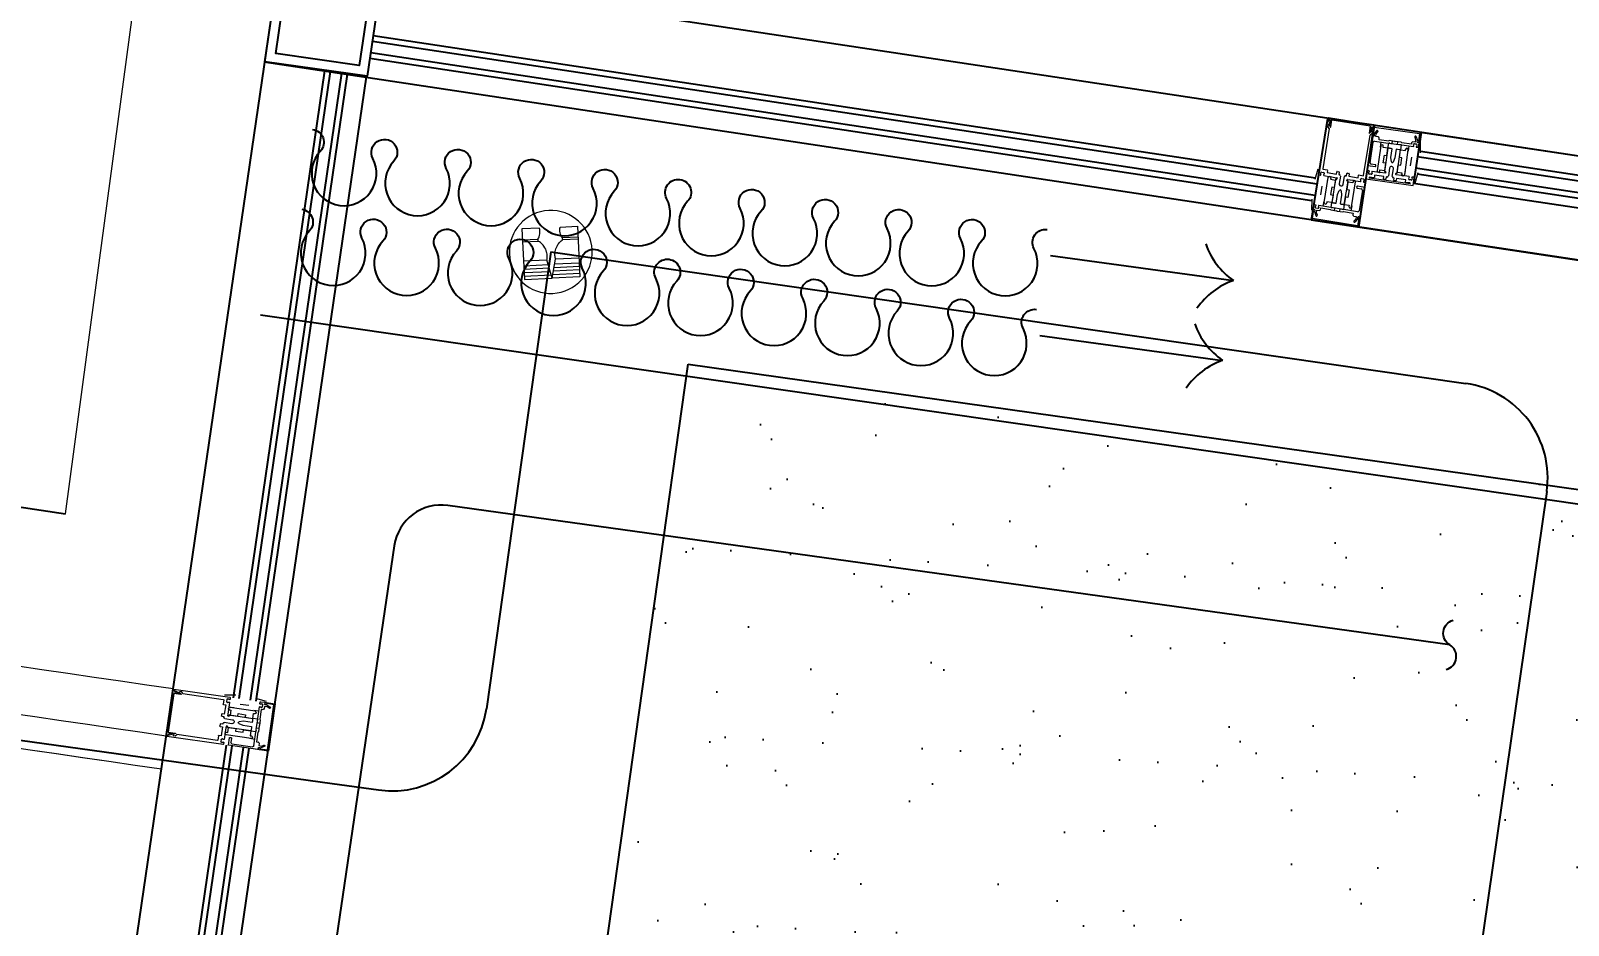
# Model space of a CAD drawing. Extents: x -678889171 to 586587, y -792238163 to 335485.
# Drawn here: x 31418 to 33029, y 51434 to 52371 of the extents above; entities that cross this region are included whole.
import ezdxf
from ezdxf.xclip import XClip

# ---------------------------------------------------------------- set-up
doc = ezdxf.new("R2010")
doc.units = 0
doc.header["$MEASUREMENT"] = 0
doc.header["$XCLIPFRAME"] = 2
doc.layers.get('0').update_dxf_attribs({"color": 8})
for name, color, linetype in [('9TH-FURN$0$XR-A-TYP-1-2-3-4-5-6-7-8-9-10$0$I-CLNG', 252, 'Continuous'), ('9TH-FURN$0$XR-A-TYP-1-2-3-4-5-6-7-8-9-10$0$TYPICAL TYPES$0$I-CLNG', 252, 'Continuous'), ('9TH-FURN$0$XR-A-TYP-1-2-3-4-5-6-7-8-9-10$0$TYPICAL TYPES$0$XREF_3BR$0$I-FURN-FLOR', 252, 'Continuous'), ('9TH-FURN$0$XR-A-TYP-1-2-3-4-5-6-7-8-9-10$0$TYPICAL TYPES$0$XREF_3BR$0$I-FURN-PATT', 252, 'Continuous'), ('E-CUT-LINE', 1, 'Continuous'), ('embedded HR power', 3, 'Continuous'), ('HR_LIGHT', 1, 'Continuous'), ('Title Block', 7, 'Continuous'), ('XR-A-9TH-FLOOR$0$A-SITE-PATT', 252, 'Continuous'), ('XR-A-TYP 00(OUTER)$0$A-GLAZ', 252, 'Continuous'), ('XR-A-TYP 00(OUTER)$0$A-SITE-PATT', 252, 'Continuous'), ('XR-A-TYP 01(OUTER)$0$A-SITE-PATT', 252, 'Continuous'), ('XR-A-TYP-4TH TO 10TH (OUTER)$0$A-DIM-IN', 252, 'Continuous')]:
    doc.layers.add(name, color=color, linetype=linetype)
for name, color, linetype, lineweight in [('XR-A-TYP 00(OUTER)$0$Main entrance$0$A-ELEV-GLAZ', 252, 'Continuous', 20), ('XR-A-TYP 00(OUTER)$0$xref units$0$A-ELEV-P1', 252, 'Continuous', 9), ('XR-A-TYP 00(OUTER)$0$xref units$0$A-FLOR-HRAL-P2', 252, 'Continuous', 20), ('XR-A-TYP 01(OUTER)$0$xref units$0$A-ELEV-P1', 252, 'Continuous', 9)]:
    doc.layers.add(name, color=color, linetype=linetype, lineweight=lineweight)

# ---------------------------------------------------------------- blocks, each defined once
blk = doc.blocks.new('CW_0.000')
blk.add_lwpolyline([(0, -26, 0.66), (0, 0, -0.66), (0, 26, 0.97)], format="xyb")
blk = doc.blocks.new('OO')
at = {"layer": 'Title Block', "color": 1, "lineweight": 0}
blk.add_lwpolyline([(60952.7, 178216.7, 1), (60952.7, 178129.8, 1), (60952.7, 178216.7, 0.198221), (60922.1, 178204.1, 0.198221)], format="xyb", dxfattribs=at)
for points in [[(60925.2, 178173.1), (60944.8, 178177.7), (60945.5, 178177.5), (60946.8, 178177.3), (60947.6, 178177.2), (60948.6, 178177.2), (60949.5, 178177.2), (60950.6, 178177.2), (60951.8, 178177.4), (60952.8, 178177.6), (60954.4, 178178), (60955.7, 178178.4), (60957.2, 178179.1), (60959.2, 178180.3), (60960.1, 178180.8), (60960.8, 178181.4), (60961.7, 178182.2), (60962.4, 178182.9), (60963.1, 178183.6), (60963.7, 178184.5), (60964.4, 178185.4), (60964.7, 178185.9), (60964.9, 178185.8), (60965.2, 178185.8), (60965.4, 178185.7), (60965.7, 178185.7), (60966, 178185.7), (60966.2, 178185.8), (60966.4, 178185.8), (60966.7, 178185.9), (60966.7, 178186), (60968, 178185.2), (60969.2, 178184.6), (60970.7, 178184.1), (60972.2, 178183.8), (60973.8, 178183.6), (60975.3, 178183.6), (60976.7, 178183.7), (60977.8, 178183.9), (60978.3, 178184), (60978.2, 178202.2), (60925.2, 178202.2), (60925.2, 178173.1)], [(60928.8, 178202.2), (60928.8, 178174)], [(60932.4, 178202.2), (60932.4, 178174.8)], [(60936, 178202.2), (60936, 178175.6)], [(60939.6, 178202.2), (60939.6, 178176.4)], [(60944.8, 178202.2), (60944.8, 178177.6)], [(60964.7, 178202.2), (60964.7, 178185.9)], [(60966.7, 178202.2), (60966.7, 178186)], [(60925.2, 178173.1), (60944.8, 178168.6), (60945.5, 178168.7), (60946.8, 178168.9), (60947.6, 178169), (60948.6, 178169.1), (60949.5, 178169.1), (60950.6, 178169), (60951.8, 178168.9), (60952.8, 178168.7), (60954.4, 178168.3), (60955.7, 178167.8), (60957.2, 178167.1), (60959.2, 178166), (60960.1, 178165.4), (60960.8, 178164.8), (60961.7, 178164.1), (60962.4, 178163.3), (60963.1, 178162.6), (60963.7, 178161.8), (60964.4, 178160.9), (60964.7, 178160.4), (60964.9, 178160.4), (60965.2, 178160.5), (60965.4, 178160.5), (60965.7, 178160.5), (60966, 178160.5), (60966.2, 178160.5), (60966.4, 178160.4), (60966.7, 178160.3), (60966.7, 178160.3), (60968, 178161), (60969.2, 178161.6), (60970.7, 178162.1), (60972.2, 178162.5), (60973.8, 178162.7), (60975.3, 178162.7), (60976.7, 178162.5), (60977.8, 178162.3), (60978.3, 178162.2), (60978.2, 178144), (60925.2, 178144), (60925.2, 178173.1)], [(60928.8, 178144), (60928.8, 178172.3)], [(60932.4, 178144), (60932.4, 178171.5)], [(60936, 178144), (60936, 178170.6)], [(60939.6, 178144), (60939.6, 178169.8)], [(60944.8, 178144), (60944.8, 178168.6)], [(60964.7, 178144), (60964.7, 178160.4)], [(60966.7, 178144), (60966.7, 178160.3)]]:
    blk.add_lwpolyline(points, dxfattribs=at)
blk = doc.blocks.new('9TH-FURN$0$XR-A-TYP-1-2-3-4-5-6-7-8-9-10$0$XREF_1BR$0$05BDRAPE')
for points in [[(-500, 0, 0.608416), (-485.7, 27.6, -0.608416), (-450, 96.6, -0.608416), (-414.3, 27.7, 1.932003), (-385.7, 27.7, -0.608416), (-350, 96.6, -0.608416), (-314.3, 27.7, 1.932003), (-285.7, 27.7, -0.608416), (-250, 96.6, -0.608416), (-214.3, 27.7, 1.932003), (-185.7, 27.7, -0.608416), (-150, 96.6, -0.608416), (-114.3, 27.7, 1.932003), (-85.7, 27.7, -0.608416), (-50, 96.6, -0.608416), (-14.3, 27.7, 0.608436), (0, 0, -0.608416)], [(0, 0, 0.608416), (14.3, 27.7, -0.608416), (50, 96.6, -0.608416), (85.7, 27.7, 1.932003), (114.3, 27.7, -0.608416), (150, 96.6, -0.608416), (185.7, 27.7, 1.932003), (214.3, 27.7, -0.608416), (250, 96.6, -0.608416), (285.7, 27.7, 1.932003), (314.3, 27.7, -0.608416), (350, 96.6, -0.608416), (385.7, 27.7, 1.932003), (414.3, 27.7, -0.608416), (450, 96.6, -0.608416), (485.7, 27.7, 0.608436), (500, 0, -0.608416)]]:
    blk.add_lwpolyline(points, format="xyb")
blk = doc.blocks.new('9TH-FURN$0$XR-A-TYP-1-2-3-4-5-6-7-8-9-10$0$XREF_1BR$0$GUEST T1')
blk.add_line((-974.1, -13.6), (-1214.4, -13.6))
for centre, start, end in [((-1258, 72.1), 296.9731, 333.1823), ((-1258, -99.3), 26.8177, 63.0269)]:
    blk.add_arc(centre, 96.2, start, end)
at = {"xscale": -0.9651072330830278, "yscale": 0.9651072330830278, "zscale": 0.9651072330830278}
blk.add_blockref('9TH-FURN$0$XR-A-TYP-1-2-3-4-5-6-7-8-9-10$0$XREF_1BR$0$05BDRAPE', (-482.6, -46.6), dxfattribs=at)
blk = doc.blocks.new('9TH-FURN$0$XR-A-TYP-1-2-3-4-5-6-7-8-9-10$0$XREF_1BR$0$GS-1')
at = {"xscale": -0.8044866682359963, "yscale": 0.8044866682359963, "zscale": 0.8044866682359963, "rotation": 90}
for p in [(-31.1, 38.2), (53.3, 38.2)]:
    blk.add_blockref('9TH-FURN$0$XR-A-TYP-1-2-3-4-5-6-7-8-9-10$0$XREF_1BR$0$GUEST T1', p, dxfattribs=at)
blk = doc.blocks.new('XR-A-TYP 00(OUTER)$0$m')
at = {"layer": 'XR-A-TYP 00(OUTER)$0$Main entrance$0$A-ELEV-GLAZ'}
for p, q in [((12664.2, 190975.7, 0), (12663.8, 190966.3, 0)), ((12664.2, 190975.7, 0), (12663.8, 190966.3, 0)), ((12714.1, 190973.9, 0), (12664.2, 190975.7, 0)), ((12664.9, 190966.7, 0), (12665.2, 190974.4, 0)), ((12665.5, 190966.6, 0), (12664.9, 190966.7, 0)), ((12665.2, 190974.4, 0), (12713, 190972.7, 0)), ((12668, 190970.6, 0), (12665.7, 190966.8, 0)), ((12668, 190964.7, 0), (12668.1, 190967.5, 0)), ((12668.1, 190967.5, 0), (12669.5, 190969.7, 0)), ((12708.4, 190968.3, 0), (12709.6, 190966, 0)), ((12709.6, 190966, 0), (12709.5, 190963.2, 0)), ((12712, 190965.1, 0), (12709.9, 190969.1, 0)), ((12713, 190972.7, 0), (12712.8, 190965, 0)), ((12713.8, 190964.5, 0), (12714.1, 190973.9, 0)), ((12663.8, 190964.2, 0), (12662.7, 190933.4, 0)), ((12663.8, 190964.2, 0), (12663.6, 190960.2, 0)), ((12665.3, 190964.8, 0), (12664.4, 190964.8, 0)), ((12665.3, 190964.8, 0), (12664.4, 190964.8, 0)), ((12664.9, 190936.7, 0), (12665.7, 190958.5, 0)), ((12665.1, 190965, 0), (12665.5, 190965, 0)), ((12667, 190959.7, 0), (12683.8, 190959.1, 0)), ((12670.4, 190964.6, 0), (12668, 190964.7, 0)), ((12671.6, 190961.6, 0), (12671.6, 190963.3, 0)), ((12681.8, 190961.3, 0), (12671.6, 190961.6, 0)), ((12674, 190955.5, 0), (12673.1, 190929, 0)), ((12673.7, 190959.4, 0), (12673.6, 190954.2, 0)), ((12676.6, 190954.1, 0), (12676.7, 190955.4, 0)), ((12681.8, 190953.9, 0), (12676.6, 190954.1, 0)), ((12681.8, 190953.9, 0), (12680.9, 190929.2, 0)), ((12681.5, 190945.9, 0), (12681.8, 190953.9, 0)), ((12682.3, 190961.8, 0), (12681.8, 190961.3, 0)), ((12681.8, 190953.9, 0), (12682, 190959.2, 0)), ((12682.6, 190953.8, 0), (12681.8, 190953.9, 0)), ((12683.1, 190953.8, 0), (12681.8, 190953.9, 0)), ((12683.3, 190959.1, 0), (12682, 190959.2, 0)), ((12688.4, 190961.6, 0), (12682.3, 190961.8, 0)), ((12683, 190954.1, 0), (12682.6, 190953.8, 0)), ((12683.3, 190953.8, 0), (12683, 190954.1, 0)), ((12684.8, 190953.8, 0), (12683.3, 190953.8, 0)), ((12683.8, 190959.1, 0), (12684.1, 190958.8, 0)), ((12684.1, 190958.8, 0), (12684.5, 190959.1, 0)), ((12684.5, 190959.1, 0), (12692.7, 190958.8, 0)), ((12685.1, 190954.1, 0), (12684.8, 190953.8, 0)), ((12685.4, 190953.7, 0), (12685.1, 190954.1, 0)), ((12686.3, 190953.7, 0), (12685.4, 190953.7, 0)), ((12685.8, 190959, 0), (12685.9, 190961.7, 0)), ((12686, 190944.6, 0), (12686.3, 190953.7, 0)), ((12688.7, 190961.2, 0), (12688.4, 190961.6, 0)), ((12689, 190961.6, 0), (12688.7, 190961.2, 0)), ((12695, 190961.3, 0), (12689, 190961.6, 0)), ((12690.5, 190953.6, 0), (12690.2, 190944.5, 0)), ((12691.4, 190953.5, 0), (12690.5, 190953.6, 0)), ((12691.4, 190958.8, 0), (12691.5, 190961.5, 0)), ((12691.7, 190953.8, 0), (12691.4, 190953.5, 0)), ((12692, 190953.5, 0), (12691.7, 190953.8, 0)), ((12693.5, 190953.4, 0), (12692, 190953.5, 0)), ((12692.7, 190958.8, 0), (12693, 190958.4, 0)), ((12693, 190958.4, 0), (12693.3, 190958.8, 0)), ((12693.3, 190958.8, 0), (12708.1, 190958.2, 0)), ((12693.9, 190953.8, 0), (12693.5, 190953.4, 0)), ((12695, 190953.4, 0), (12693.7, 190953.4, 0)), ((12695.2, 190958.7, 0), (12693.9, 190958.7, 0)), ((12694.2, 190953.4, 0), (12693.9, 190953.8, 0)), ((12694.1, 190928.8, 0), (12695, 190953.4, 0)), ((12695, 190953.4, 0), (12694.2, 190953.4, 0)), ((12694.7, 190945.5, 0), (12695, 190953.4, 0)), ((12695.5, 190960.8, 0), (12695, 190961.3, 0)), ((12695.2, 190958.7, 0), (12695, 190953.4, 0)), ((12695, 190953.4, 0), (12700.2, 190953.2, 0)), ((12705.7, 190960.4, 0), (12695.5, 190960.8, 0)), ((12700.2, 190953.2, 0), (12700.2, 190954.5, 0)), ((12702.9, 190954.4, 0), (12701.9, 190928, 0)), ((12703.4, 190958.4, 0), (12703.2, 190953.1, 0)), ((12705.8, 190962, 0), (12705.7, 190960.4, 0)), ((12709.5, 190963.2, 0), (12707.1, 190963.3, 0)), ((12707.8, 190960.1, 0), (12707.9, 190960.4, 0)), ((12708.9, 190961.4, 0), (12710.8, 190961.3, 0)), ((12711.4, 190958.1, 0), (12713.1, 190958, 0)), ((12711.8, 190960.2, 0), (12711.8, 190960, 0)), ((12712.8, 190965, 0), (12712.1, 190965, 0)), ((12712.1, 190963.3, 0), (12712.5, 190963.3, 0)), ((12713.1, 190963, 0), (12712.3, 190963.1, 0)), ((12713.6, 190958.5, 0), (12713.7, 190962.4, 0)), ((12716.3, 190952.6, 0), (12715.1, 190964.1, 0)), ((12662.7, 190933.4, 0), (12670.5, 190933.1, 0)), ((12670.6, 190935.2, 0), (12666.1, 190935.4, 0)), ((12671.1, 190933.7, 0), (12671.2, 190934.5, 0)), ((12678.6, 190938.1, 0), (12678.9, 190946, 0)), ((12681.2, 190938, 0), (12678.6, 190938.1, 0)), ((12678.9, 190946, 0), (12681.5, 190945.9, 0)), ((12680.9, 190930.1, 0), (12681.2, 190938, 0)), ((12687, 190940, 0), (12686, 190944.6, 0)), ((12690.2, 190944.5, 0), (12688.8, 190939.9, 0)), ((12694.2, 190929.6, 0), (12694.5, 190937.5, 0)), ((12694.5, 190937.5, 0), (12697.1, 190937.4, 0)), ((12697.4, 190945.4, 0), (12694.7, 190945.5, 0)), ((12697.1, 190937.4, 0), (12697.4, 190945.4, 0)), ((12707.4, 190937.8, 0), (12707.7, 190946.9, 0)), ((12662.5, 190927.7, 0), (12660.3, 190868.4)), ((12662.5, 190927.7, 0), (12660.3, 190868.4)), ((12664.6, 190928, 0), (12662.9, 190928.1, 0)), ((12665.5, 190921.1, 0), (12664, 190878.4)), ((12664.2, 190925.9, 0), (12664.2, 190926.1, 0)), ((12667.1, 190924.7, 0), (12665.2, 190924.8, 0)), ((12670.4, 190921.3, 0), (12666, 190921.5, 0)), ((12675.4, 190927.6, 0), (12667.9, 190927.9, 0)), ((12668.2, 190926, 0), (12668.2, 190925.8, 0)), ((12670.9, 190924.2, 0), (12670.8, 190921.7, 0)), ((12680.7, 190923.8, 0), (12670.9, 190924.2, 0)), ((12675.7, 190927.3, 0), (12675.4, 190927.6, 0)), ((12675.7, 190928.9, 0), (12675.8, 190930.3, 0)), ((12676, 190927.6, 0), (12675.7, 190927.3, 0)), ((12675.8, 190930.3, 0), (12680.9, 190930.1, 0)), ((12681.9, 190927.4, 0), (12676, 190927.6, 0)), ((12680.6, 190921.4, 0), (12680.7, 190923.8, 0)), ((12682.7, 190920.9, 0), (12681, 190920.9, 0)), ((12681.1, 190929, 0), (12682, 190929, 0)), ((12682.2, 190928.8, 0), (12682.1, 190927.6, 0)), ((12683.9, 190923.7, 0), (12683.2, 190923.7, 0)), ((12683.2, 190923.7, 0), (12683.2, 190921.3, 0)), ((12685.5, 190933, 0), (12685.3, 190924.9, 0)), ((12689.5, 190924.8, 0), (12689.8, 190932.8, 0)), ((12691.4, 190923.4, 0), (12690.7, 190923.5, 0)), ((12691.3, 190921, 0), (12691.4, 190923.4, 0)), ((12693.4, 190920.5, 0), (12691.7, 190920.6, 0)), ((12692.8, 190927.2, 0), (12692.9, 190928.4, 0)), ((12698.9, 190926.8, 0), (12693, 190927, 0)), ((12693.1, 190928.6, 0), (12693.9, 190928.6, 0)), ((12703.7, 190923, 0), (12693.9, 190923.3, 0)), ((12693.9, 190923.3, 0), (12693.9, 190920.9, 0)), ((12699.3, 190929.4, 0), (12694.2, 190929.6, 0)), ((12699.2, 190926.5, 0), (12698.9, 190926.8, 0)), ((12699.5, 190926.8, 0), (12699.2, 190926.5, 0)), ((12699.3, 190928.1, 0), (12699.3, 190929.4, 0)), ((12707, 190926.5, 0), (12699.5, 190926.8, 0)), ((12702.3, 190926.7, 0), (12702.5, 190932, 0)), ((12703.7, 190920.6, 0), (12703.7, 190923, 0)), ((12708.5, 190920, 0), (12704.1, 190920.1, 0)), ((12706.6, 190924.4, 0), (12706.6, 190924.6, 0)), ((12707.4, 190876.8), (12708.9, 190919.5, 0)), ((12709.5, 190923.2, 0), (12707.6, 190923.3, 0)), ((12712, 190926.3, 0), (12710.3, 190926.4, 0)), ((12710.3, 190866.6), (12712.4, 190925.9, 0)), ((12710.6, 190924.5, 0), (12710.5, 190924.2, 0)), ((12715.5, 190931.5, 0), (12713.5, 190920.1, 0)), ((12660.7, 190868.2), (12661.9, 190869.3)), ((12661.9, 190869.3), (12663.9, 190874.2)), ((12662.4, 190876.9), (12664, 190878.4)), ((12662.4, 190874.9), (12662.4, 190876.9)), ((12663.9, 190874.2), (12663, 190874.3)), ((12708.1, 190872.7), (12707.2, 190872.7)), ((12707.2, 190872.7), (12708.9, 190867.7)), ((12707.4, 190876.8), (12708.8, 190875.3)), ((12708.8, 190875.3), (12708.7, 190873.3)), ((12708.9, 190867.7), (12709.9, 190866.5))]:
    blk.add_line(p, q, dxfattribs=at)
at = {"layer": 'XR-A-TYP 00(OUTER)$0$Main entrance$0$A-ELEV-GLAZ', "elevation": 0}
blk.add_lwpolyline([(12709.6, 190866, 0.668179), (12709.8, 190866.3), (12708.1, 190868.2), (12707.1, 190868.2), (12707.2, 190872.7), (12707.9, 190872.7), (12706.6, 190875.1, 0.767327), (12706, 190875), (12705.7, 190867.4), (12665, 190868.9), (12665.2, 190876.4, 0.767327), (12664.7, 190876.6), (12663.2, 190874.3), (12663.9, 190874.2), (12663.7, 190869.7), (12662.7, 190869.8), (12660.8, 190868.1, 0.668179), (12661, 190867.7)], format="xyb", close=True, dxfattribs=at)
at = {"layer": 'XR-A-TYP 00(OUTER)$0$Main entrance$0$A-ELEV-GLAZ'}
for centre, radius, start, end in [((12665.1, 190966.2, 0), 1.27, 177.9564, 267.9564), ((12665.3, 190965.8, 0), 1.06, 267.9564, 69.2935), ((12665.5, 190965.8, 0), 0.847, 267.9564, 87.9564), ((12668.8, 190970.1, 0), 0.847, 327.9564, 147.9564), ((12709.2, 190968.7, 0), 0.847, 27.9564, 207.9564), ((12664.4, 190964.1, 0), 0.635, 87.9564, 177.9564), ((12664.4, 190964.1, 0), 0.635, 87.9564, 177.9564), ((12666.9, 190958.4, 0), 1.27, 87.9564, 177.9564), ((12670.4, 190963.3, 0), 1.27, 357.9564, 87.9564), ((12675.4, 190955.4, 0), 1.32, 357.9564, 177.9564), ((12701.5, 190954.5, 0), 1.32, 357.9564, 177.9564), ((12707.1, 190962, 0), 1.27, 87.9564, 177.9564), ((12709.7, 190960.1, 0), 1.91, 177.9564, 223.1461), ((12708.9, 190960.3, 0), 1.06, 87.9564, 177.9564), ((12708.1, 190958.5, 0), 0.318, 267.9564, 43.1461), ((12710.8, 190960.2, 0), 1.06, 357.9564, 87.9564), ((12711.4, 190958.4, 0), 0.318, 132.7668, 267.9564), ((12712.3, 190964.1, 0), 1.06, 106.6194, 267.9564), ((12712.1, 190964.1, 0), 0.847, 87.9564, 267.9564), ((12709.9, 190960.1, 0), 1.91, 312.7668, 357.9564), ((12712.5, 190964.5, 0), 1.27, 267.9564, 357.9564), ((12713.1, 190962.4, 0), 0.635, 357.9564, 87.9564), ((12713.2, 190958.5, 0), 0.423, 267.9564, 357.9564), ((12666.2, 190936.6, 0), 1.27, 177.9564, 267.9564), ((12670.5, 190933.7, 0), 0.635, 267.9564, 357.9564), ((12670.5, 190934.6, 0), 0.635, 357.9564, 87.9564), ((12687.7, 190932.9, 0), 2.12, 357.9564, 177.9564), ((12687.9, 190940.2, 0), 0.911, 192.9564, 342.9564), ((12662.9, 190927.6, 0), 0.423, 87.9564, 177.9564), ((12666.1, 190926.1, 0), 1.91, 132.7668, 177.9564), ((12665.3, 190925.9, 0), 1.06, 177.9564, 267.9564), ((12664.6, 190927.7, 0), 0.318, 312.7668, 87.9564), ((12665.9, 190921.1, 0), 0.423, 87.9564, 177.9564), ((12667.1, 190925.8, 0), 1.06, 267.9564, 357.9564), ((12667.9, 190927.6, 0), 0.318, 87.9564, 223.1461), ((12666.3, 190926, 0), 1.91, 357.9564, 43.1461), ((12670.4, 190921.7, 0), 0.423, 267.9564, 357.9564), ((12674.4, 190929, 0), 1.32, 177.9564, 357.9564), ((12681, 190921.4, 0), 0.423, 177.9564, 267.9564), ((12681.1, 190929.2, 0), 0.212, 177.9564, 267.9564), ((12681.9, 190927.6, 0), 0.212, 267.9564, 357.9564), ((12681.9, 190928.8, 0), 0.212, 357.9564, 87.9564), ((12682.7, 190921.3, 0), 0.423, 267.9564, 357.9564), ((12684, 190925, 0), 1.27, 267.9564, 357.9564), ((12690.8, 190924.7, 0), 1.27, 177.9564, 267.9564), ((12691.7, 190921, 0), 0.423, 177.9564, 267.9564), ((12693, 190927.2, 0), 0.212, 177.9564, 267.9564), ((12693.1, 190928.4, 0), 0.212, 87.9564, 177.9564), ((12693.4, 190920.9, 0), 0.423, 267.9564, 357.9564), ((12693.9, 190928.8, 0), 0.212, 267.9564, 357.9564), ((12700.6, 190928, 0), 1.32, 177.9564, 357.9564), ((12704.1, 190920.5, 0), 0.423, 177.9564, 267.9564), ((12708.5, 190924.5, 0), 1.91, 132.7668, 177.9564), ((12707.6, 190924.4, 0), 1.06, 177.9564, 267.9564), ((12707, 190926.2, 0), 0.318, 312.7668, 87.9564), ((12708.5, 190919.5, 0), 0.423, 357.9564, 87.9564), ((12709.5, 190924.3, 0), 1.06, 267.9564, 357.9564), ((12710.3, 190926.1, 0), 0.318, 87.9564, 223.1461), ((12708.6, 190924.5, 0), 1.91, 357.9564, 43.1461), ((12712, 190925.9, 0), 0.423, 357.9564, 87.9564), ((12663, 190874.9), 0.635, 177.9564, 267.9564), ((12708.1, 190873.3), 0.635, 267.9564, 357.9564), ((12660.6, 190868.4), 0.211, 177.9564, 312.9564), ((12710.1, 190866.6), 0.211, 222.9564, 357.9564)]:
    blk.add_arc(centre, radius, start, end, dxfattribs=at)
blk = doc.blocks.new('XR-A-TYP 00(OUTER)$0$conc w')
at = {"layer": 'XR-A-TYP 00(OUTER)$0$Main entrance$0$A-ELEV-GLAZ'}
for p, q in [((83819.6, 6992.5), (83819.6, 6983.1)), ((83869.6, 6992.5), (83819.6, 6992.5)), ((83819.6, 6992.5), (83819.6, 6983.1)), ((83820.7, 6983.5), (83820.7, 6991.2)), ((83820.7, 6991.2), (83868.5, 6991.2)), ((83868.5, 6991.2), (83868.5, 6983.5)), ((83869.6, 6983.1), (83869.6, 6992.5)), ((83819.6, 6981), (83819.6, 6977)), ((83819.6, 6981), (83819.6, 6950.2)), ((83821.1, 6981.6), (83820.2, 6981.6)), ((83821.1, 6981.6), (83820.2, 6981.6)), ((83821.3, 6983.5), (83820.7, 6983.5)), ((83820.9, 6981.8), (83821.3, 6981.8)), ((83823.6, 6987.5), (83821.4, 6983.7)), ((83821.7, 6953.5), (83821.7, 6975.3)), ((83823, 6976.6), (83839.8, 6976.6)), ((83823.8, 6984.5), (83825.1, 6986.7)), ((83823.8, 6981.6), (83823.8, 6984.5)), ((83826.2, 6981.6), (83823.8, 6981.6)), ((83827.5, 6978.7), (83827.5, 6980.3)), ((83837.7, 6978.7), (83827.5, 6978.7)), ((83829.7, 6976.6), (83829.7, 6971.3)), ((83830.2, 6972.6), (83830.2, 6946.2)), ((83832.8, 6971.3), (83832.8, 6972.6)), ((83838.2, 6979.3), (83837.7, 6978.7)), ((83838, 6971.3), (83838, 6976.6)), ((83839.3, 6976.6), (83838, 6976.6)), ((83844.3, 6979.3), (83838.2, 6979.3)), ((83839.8, 6976.6), (83840.2, 6976.3)), ((83840.2, 6976.3), (83840.5, 6976.6)), ((83840.5, 6976.6), (83848.7, 6976.6)), ((83841.8, 6976.6), (83841.8, 6979.3)), ((83844.6, 6978.9), (83844.3, 6979.3)), ((83844.9, 6979.3), (83844.6, 6978.9)), ((83850.9, 6979.3), (83844.9, 6979.3)), ((83847.4, 6976.6), (83847.4, 6979.3)), ((83848.7, 6976.6), (83849, 6976.3)), ((83849, 6976.3), (83849.4, 6976.6)), ((83849.4, 6976.6), (83864.1, 6976.6)), ((83851.2, 6976.6), (83849.9, 6976.6)), ((83851.5, 6978.7), (83850.9, 6979.3)), ((83851.2, 6976.6), (83851.2, 6971.3)), ((83861.7, 6978.7), (83851.5, 6978.7)), ((83856.4, 6971.3), (83856.4, 6972.6)), ((83859, 6972.6), (83859, 6946.2)), ((83859.4, 6976.6), (83859.4, 6971.3)), ((83861.7, 6980.3), (83861.7, 6978.7)), ((83865.4, 6981.6), (83863, 6981.6)), ((83863.8, 6978.5), (83863.8, 6978.7)), ((83864.1, 6986.7), (83865.4, 6984.5)), ((83864.9, 6979.8), (83866.7, 6979.8)), ((83865.4, 6984.5), (83865.4, 6981.6)), ((83867.8, 6983.7), (83865.5, 6987.5)), ((83867.4, 6976.6), (83869.2, 6976.6)), ((83867.8, 6978.7), (83867.8, 6978.5)), ((83868.5, 6983.5), (83867.9, 6983.5)), ((83867.9, 6981.8), (83868.3, 6981.8)), ((83869, 6981.6), (83868.1, 6981.6)), ((83869.6, 6977), (83869.6, 6981)), ((83872.5, 6971.3), (83870.9, 6982.7)), ((83838, 6971.3), (83832.8, 6971.3)), ((83835.3, 6955.4), (83835.3, 6963.4)), ((83835.3, 6963.4), (83838, 6963.4)), ((83838.8, 6971.3), (83838, 6971.3)), ((83838, 6971.3), (83838, 6946.7)), ((83839.3, 6971.3), (83838, 6971.3)), ((83838, 6963.4), (83838, 6971.3)), ((83839.1, 6971.6), (83838.8, 6971.3)), ((83839.5, 6971.3), (83839.1, 6971.6)), ((83841, 6971.3), (83839.5, 6971.3)), ((83841.3, 6971.6), (83841, 6971.3)), ((83841.6, 6971.3), (83841.3, 6971.6)), ((83842.5, 6971.3), (83841.6, 6971.3)), ((83842.5, 6962.2), (83842.5, 6971.3)), ((83843.7, 6957.6), (83842.5, 6962.2)), ((83846.7, 6962.2), (83845.5, 6957.6)), ((83847.6, 6971.3), (83846.7, 6971.3)), ((83846.7, 6971.3), (83846.7, 6962.2)), ((83847.9, 6971.6), (83847.6, 6971.3)), ((83848.2, 6971.3), (83847.9, 6971.6)), ((83849.7, 6971.3), (83848.2, 6971.3)), ((83850.1, 6971.6), (83849.7, 6971.3)), ((83851.2, 6971.3), (83849.9, 6971.3)), ((83850.4, 6971.3), (83850.1, 6971.6)), ((83851.2, 6971.3), (83850.4, 6971.3)), ((83851.2, 6971.3), (83856.4, 6971.3)), ((83851.2, 6963.4), (83851.2, 6971.3)), ((83851.2, 6946.7), (83851.2, 6971.3)), ((83853.9, 6963.4), (83851.2, 6963.4)), ((83853.9, 6955.4), (83853.9, 6963.4)), ((83864.1, 6956.2), (83864.1, 6965.3)), ((83819.6, 6950.2), (83827.4, 6950.2)), ((83819.6, 6944.4), (83819.6, 6936.2, 0)), ((83819.6, 6944.4), (83819.6, 6936.4)), ((83821.8, 6944.9), (83820, 6944.9)), ((83821.4, 6942.7), (83821.4, 6943)), ((83824.3, 6941.7), (83822.5, 6941.7)), ((83827.4, 6952.3), (83823, 6952.3)), ((83832.5, 6944.9), (83825.1, 6944.9)), ((83825.4, 6943), (83825.4, 6942.7)), ((83828.1, 6950.8), (83828.1, 6951.6)), ((83838, 6941.2), (83828.2, 6941.2)), ((83828.2, 6941.2), (83828.2, 6938.8)), ((83832.8, 6944.5), (83832.5, 6944.9)), ((83832.8, 6947.5), (83838, 6947.5)), ((83832.8, 6946.2), (83832.8, 6947.5)), ((83833.1, 6944.9), (83832.8, 6944.5)), ((83839, 6944.9), (83833.1, 6944.9)), ((83838, 6955.4), (83835.3, 6955.4)), ((83838, 6947.5), (83838, 6955.4)), ((83838, 6938.8), (83838, 6941.2)), ((83838.2, 6946.5), (83839, 6946.5)), ((83839.2, 6946.3), (83839.2, 6945.1)), ((83841.2, 6941.2), (83840.5, 6941.2)), ((83840.5, 6941.2), (83840.5, 6938.8)), ((83842.5, 6950.6), (83842.5, 6942.5)), ((83846.7, 6942.5), (83846.7, 6950.6)), ((83848.7, 6941.2), (83848, 6941.2)), ((83848.7, 6938.8), (83848.7, 6941.2)), ((83850, 6945.1), (83850, 6946.3)), ((83850.2, 6946.5), (83851, 6946.5)), ((83856.1, 6944.9), (83850.2, 6944.9)), ((83851.2, 6955.4), (83853.9, 6955.4)), ((83851.2, 6947.5), (83851.2, 6955.4)), ((83856.4, 6947.5), (83851.2, 6947.5)), ((83861, 6941.2), (83851.2, 6941.2)), ((83851.2, 6941.2), (83851.2, 6938.8)), ((83856.4, 6944.5), (83856.1, 6944.9)), ((83856.4, 6946.2), (83856.4, 6947.5)), ((83856.7, 6944.9), (83856.4, 6944.5)), ((83864.1, 6944.9), (83856.7, 6944.9)), ((83859.4, 6944.9), (83859.4, 6950.2)), ((83861, 6938.8), (83861, 6941.2)), ((83863.8, 6942.7), (83863.8, 6943)), ((83866.7, 6941.7), (83864.9, 6941.7)), ((83869.2, 6944.9), (83867.4, 6944.9)), ((83867.8, 6943), (83867.8, 6942.7)), ((83869.6, 6936.2, 0), (83869.6, 6944.4)), ((83872.5, 6950.2), (83870.9, 6938.7)), ((83819.6, 6936.2), (83869.6, 6936.2)), ((83822.9, 6938), (83822.9, 6937.5, 0)), ((83866.3, 6937.5), (83822.9, 6937.5)), ((83827.7, 6938.4), (83823.3, 6938.4)), ((83840.1, 6938.4), (83838.4, 6938.4)), ((83850.8, 6938.4), (83849.1, 6938.4)), ((83865.9, 6938.4), (83861.4, 6938.4)), ((83866.3, 6937.5, 0), (83866.3, 6938))]:
    blk.add_line(p, q, dxfattribs=at)
for centre, radius, start, end in [((83820.9, 6983.1), 1.27, 180, 270), ((83820.2, 6981), 0.635, 90, 180), ((83820.2, 6981), 0.635, 90, 180), ((83821.1, 6982.7), 1.06, 270, 71.3371), ((83821.3, 6982.7), 0.847, 270, 90), ((83823, 6975.3), 1.27, 90, 180), ((83824.4, 6987.1), 0.847, 330, 150), ((83826.2, 6980.3), 1.27, 360, 90), ((83831.5, 6972.6), 1.32, 360, 180), ((83857.7, 6972.6), 1.32, 360, 180), ((83863, 6980.3), 1.27, 90, 180), ((83864.9, 6978.7), 1.06, 90, 180), ((83865.7, 6978.5), 1.91, 180, 225.1897), ((83864.8, 6987.1), 0.847, 30, 210), ((83864.1, 6976.9), 0.318, 270, 45.1897), ((83866.7, 6978.7), 1.06, 360, 90), ((83868.1, 6982.7), 1.06, 108.6629, 270), ((83867.9, 6982.7), 0.847, 90, 270), ((83867.4, 6976.9), 0.318, 134.8103, 270), ((83865.9, 6978.5), 1.91, 314.8103, 360), ((83868.3, 6983.1), 1.27, 270, 360), ((83869, 6981), 0.635, 360, 90), ((83869.2, 6977), 0.423, 270, 0), ((83844.6, 6957.8), 0.911, 195, 345), ((83820, 6944.4), 0.423, 90, 180), ((83823.3, 6943), 1.91, 134.8103, 180), ((83822.5, 6942.7), 1.06, 180, 270), ((83823, 6953.5), 1.27, 180, 270), ((83821.8, 6944.5), 0.318, 314.8103, 90), ((83824.3, 6942.7), 1.06, 270, 360), ((83825.1, 6944.5), 0.318, 90, 225.1897), ((83823.5, 6943), 1.91, 360, 45.1897), ((83827.4, 6951.6), 0.635, 360, 90), ((83827.4, 6950.8), 0.635, 270, 360), ((83831.5, 6946.2), 1.32, 180, 360), ((83838.2, 6946.7), 0.212, 180, 270), ((83839, 6946.3), 0.212, 360, 90), ((83839, 6945.1), 0.212, 270, 360), ((83841.2, 6942.5), 1.27, 270, 360), ((83844.6, 6950.6), 2.12, 360, 180), ((83848, 6942.5), 1.27, 180, 270), ((83850.2, 6946.3), 0.212, 90, 180), ((83850.2, 6945.1), 0.212, 180, 270), ((83851, 6946.7), 0.212, 270, 360), ((83857.7, 6946.2), 1.32, 180, 360), ((83865.7, 6943), 1.91, 134.8103, 180), ((83864.9, 6942.7), 1.06, 180, 270), ((83864.1, 6944.5), 0.318, 314.8103, 90), ((83866.7, 6942.7), 1.06, 270, 360), ((83867.4, 6944.5), 0.318, 90, 225.1897), ((83865.9, 6943), 1.91, 360, 45.1897), ((83869.2, 6944.4), 0.423, 360, 90), ((83823.3, 6938), 0.423, 90, 180), ((83827.7, 6938.8), 0.423, 270, 360), ((83838.4, 6938.8), 0.423, 180, 270), ((83840.1, 6938.8), 0.423, 270, 360), ((83849.1, 6938.8), 0.423, 180, 270), ((83850.8, 6938.8), 0.423, 270, 0), ((83861.4, 6938.8), 0.423, 180, 270), ((83865.9, 6938), 0.423, 0, 90)]:
    blk.add_arc(centre, radius, start, end, dxfattribs=at)
blk = doc.blocks.new('XR-A-TYP 00(OUTER)$0$1300 w')
at = {"layer": 'XR-A-TYP 00(OUTER)$0$A-GLAZ', "extrusion": (1.72497e-12, 3.90388e-14, -1)}
for p, q in [((-10088, 80559.7, 0), (-10037.2, 80559.7, 0)), ((-10088, 80559.7, 0), (-10087.8, 80451.9, 0)), ((-10087.1, 80560.4, 0), (-8785.6, 80553, 0)), ((-10087.1, 80560.4, 0), (-8785.6, 80553, 0)), ((-10037.2, 80559.7, 0), (-10037.8, 80451.7, 0)), ((-9412.3, 80554.5, 0), (-9412.9, 80446.5, 0)), ((-9362.3, 80554.2, 0), (-9362.9, 80446.2, 0)), ((-8786, 80553.1, 0), (-8786.3, 80499.1, 0)), ((-8736, 80552.8, 0), (-8736.6, 80444.8, 0)), ((-8736, 80552.8, 0), (-8687.1, 80552.5, 0)), ((-8687.1, 80552.5, 0), (-8686.6, 80444.5, 0)), ((-9362.4, 80530.3, 0), (-8786, 80527.1, 0)), ((-9359.4, 80536.3, 0), (-8788.6, 80533.1, 0)), ((-8786.1, 80533.1, 0), (-8785.9, 80533.1, 0)), ((-10037.8, 80451.7, 0), (-10037.4, 80509.7, 0)), ((-9362.5, 80518.3, 0), (-8786.2, 80515.1, 0)), ((-9359.1, 80512.3, 0), (-8788.9, 80509.1, 0)), ((-10087.5, 80506.4, 0), (-8786.4, 80499.1, 0)), ((-9987.8, 80451.4, 0), (-9986.6, 80505.4, 0)), ((-9412.6, 80492.6, 0), (-9984.4, 80495.8, 0)), ((-9412.7, 80474.6, 0), (-9987.2, 80477.8, 0)), ((-9412.7, 80486.6, 0), (-9986.9, 80489.8, 0)), ((-9412.8, 80468.6, 0), (-9984.7, 80471.8, 0)), ((-10087.8, 80452.4, 0), (-8686.6, 80444.5, 0))]:
    blk.add_line(p, q, dxfattribs=at)
at = {"layer": 'XR-A-TYP 00(OUTER)$0$A-SITE-PATT', "zscale": -1}
for name, p, rotation in [('XR-A-TYP 00(OUTER)$0$m', (-4777.3, 271774.9, 0), 182.2189374170677), ('XR-A-TYP 00(OUTER)$0$conc w', (-93209.8, 73306.2, 0), 0.1752235276728038), ('XR-A-TYP 00(OUTER)$0$conc w', (74435.9, 87696.4, 0), 180.1752226497983)]:
    blk.add_blockref(name, p, dxfattribs=dict(at, rotation=rotation))
at = {"layer": 'XR-A-TYP 00(OUTER)$0$A-SITE-PATT'}
for name, p, xscale, zscale, rotation in [('XR-A-TYP 00(OUTER)$0$conc w', (74978.5, 72393.8, 0), -1, -1, 359.2024426718495), ('XR-A-TYP 00(OUTER)$0$m', (-15540.7, 271718.9, 0), -0.9999999999999993, -0.9999999999999993, 178.2434055271635), ('XR-A-TYP 00(OUTER)$0$conc w', (-93751.8, 88611, 0), -1, -1, 179.2024435497245)]:
    blk.add_blockref(name, p, dxfattribs=dict(at, xscale=xscale, zscale=zscale, rotation=rotation))
blk = doc.blocks.new('XR-A-TYP 00(OUTER)$0$corner1')
at = {"layer": 'XR-A-TYP 00(OUTER)$0$A-GLAZ'}
for points in [[(67874.9, 8251.7), (67981.1, 8229.8), (67958.8, 8124.2), (67852.6, 8146)], [(67882.6, 8239.9), (67969.2, 8222.1), (67951.1, 8136), (67864.5, 8153.8)]]:
    blk.add_lwpolyline(points, close=True, dxfattribs=at)
blk = doc.blocks.new('XR-A-TYP 00(OUTER)')
at = {"layer": 'XR-A-TYP 00(OUTER)$0$A-GLAZ'}
for p, q in [((34226.7, 37191.9), (34479.4, 38923.3)), ((34479.4, 38923.3), (40447.2, 38023)), ((34467.2, 38842.2), (34467.6, 38842.2)), ((34576.5, 38837.9), (35565.9, 38688.6)), ((34577.4, 38843.8), (35564.2, 38694.9)), ((34466.3, 38836.3), (34466.7, 38836.2)), ((34574.8, 38826), (35564, 38676.8)), ((34431, 38150.3), (34526.8, 38807)), ((34436.9, 38149.4), (34532.8, 38806.2)), ((34463.3, 38816.5), (40431.1, 37916.2)), ((34573.9, 38820.1), (35560.3, 38671.2)), ((34317.7, 37069.1), (34570.4, 38800.7)), ((34448.8, 38147.7), (34544.6, 38804.4)), ((34454.7, 38146.8), (34550.6, 38803.6)), ((34274.1, 37075.5), (34423.8, 38100.8)), ((34280.1, 37074.6), (34429.7, 38100)), ((34292, 37072.9), (34441.6, 38098.2)), ((34297.9, 37072), (34447.5, 38097.4))]:
    blk.add_line(p, q, dxfattribs=at)
at = {"layer": 'XR-A-TYP 00(OUTER)$0$xref units$0$A-ELEV-P1'}
blk.add_line((34281.7, 38541), (34355, 39087.2), dxfattribs=at)
for centre, radius, start, end in [((-410822.2, -2929249.1), 3001533.5, 81.3498768, 81.4706161), ((-55662, -578844.7), 623453, 81.6982896, 81.8619677), ((-55680.8, -578973.3), 623583, 81.6982959, 81.8618842)]:
    blk.add_arc(centre, radius, start, end, dxfattribs=at)
at = {"layer": 'XR-A-TYP 00(OUTER)$0$xref units$0$A-FLOR-HRAL-P2'}
for radius, start, end in [(623668, 81.6982958, 81.8619433), (623618, 81.6982959, 81.8619085)]:
    blk.add_arc((-55680.8, -578973.3), radius, start, end, dxfattribs=at)
at = {"layer": 'XR-A-TYP 00(OUTER)$0$A-GLAZ', "extrusion": (1.99414e-09, -3.06453e-10, 1), "xscale": -0.9999999999999991, "rotation": 351.1202799835917}
blk.add_blockref('XR-A-TYP 00(OUTER)$0$1300 w', (14559.8, -39488.9, 0), dxfattribs=at)
at = {"layer": 'XR-A-TYP 00(OUTER)$0$A-SITE-PATT', "rotation": 3.585023878988403}
blk.add_blockref('XR-A-TYP 00(OUTER)$0$corner1', (-32746.6, 26443.6), dxfattribs=at)
at = {"layer": 'XR-A-TYP 00(OUTER)$0$A-SITE-PATT', "xscale": -0.9999999999999998, "rotation": 259.6529303483852}
blk.add_blockref('XR-A-TYP 00(OUTER)$0$m', (-155677, 59937.4, 0), dxfattribs=at)
blk = doc.blocks.new('XR-A-TYP-4TH TO 10TH (OUTER)')
at = {"layer": 'XR-A-TYP-4TH TO 10TH (OUTER)$0$A-DIM-IN'}
ref = blk.add_blockref('XR-A-TYP 00(OUTER)', (0, 0), dxfattribs=at)
XClip(ref).set_block_clipping_path([(19908.0302680896, -24395.0039034439), (141486.3941120692, 77630.6383366612)])
blk = doc.blocks.new('XR-A-TYP 01(OUTER)')
at = {"layer": 'XR-A-TYP 01(OUTER)$0$A-SITE-PATT'}
blk.add_arc((-59610.6, -606328.6), 651469, 81.71581, 81.8603629, dxfattribs=at)
at = {"layer": 'XR-A-TYP 01(OUTER)$0$xref units$0$A-ELEV-P1'}
blk.add_line((34255.1, 38342.8), (34281.7, 38541), dxfattribs=at)
blk.add_arc((-59610.6, -606328.6), 651469, 81.71581, 81.8603629, dxfattribs=at)

msp = doc.modelspace()

# ---------------------------------------------------------------- hatches: boundary and pattern name
at = {"layer": '9TH-FURN$0$XR-A-TYP-1-2-3-4-5-6-7-8-9-10$0$TYPICAL TYPES$0$XREF_3BR$0$I-FURN-PATT'}
h = msp.add_hatch(dxfattribs=at)
h.set_pattern_fill('AR-SAND', color=256, scale=3, angle=-10.7887)
h.set_pattern_definition([(26.7113, (33790.14, 36253.94), (22.7685, 145.1272), [0, -115.824, 0, -129.54, 0, -123.825]), (356.7113, (33790.14, 36253.94), (172.7276, 186.0027), [0, -62.484, 0, -104.394, 0, -40.005]), (316.7113, (33698.07, 36271.49), (233.184, -43.9958), [0, -38.1, 0, -137.16, 0, -179.07]), (306.7113, (33698.07, 36271.49), (237.537, 22.818), [0, -19.05, 0, -89.916, 0, -102.87])])
edge = h.paths.add_edge_path(flags=16)
edge.add_arc((32388.5, 51379.9), 50, 81.982, 171.982, ccw=False)
edge.add_line((32395.5, 51429.4), (33527.1, 51270))
edge.add_line((33527.1, 51270), (33359.7, 50081.7))
edge.add_line((33359.7, 50081.7), (32228.1, 50241.1))
edge.add_arc((32235.1, 50290.6), 50, 171.982, 261.982, ccw=False)
edge.add_line((32185.6, 50297.6), (32339, 51386.9))
h.paths.add_polyline_path([(32106.9, 52021.9), (33765.8, 51788.2), (33361.3, 48916.6), (31702.4, 49150.2)])

# ---------------------------------------------------------------- linework, layer by layer
at = {"color": 240, "true_color": 0xed1f24}
for p, q in [((31962.9, 52139.3, 0), (31895.6, 51660.9, 0)), ((31962.9, 52139.3, 0), (32921.2, 52001.7)), ((33006, 51888.5, 0), (32469.7, 48162, -0.4)), ((30291.5, 51783.2, 0), (31734, 51582.6, 0)), ((31734, 51582.6, 0), (31782.6, 51575.8, 0))]:
    msp.add_line(p, q, dxfattribs=at)
at = {"color": 240, "true_color": 0xed1f24, "extrusion": (-1.38777e-05, -9.66082e-05, 1)}
msp.add_arc((32907, 51902.7, -5.5), 100, 351.8115, 81.8254, dxfattribs=at)
at = {"color": 240, "true_color": 0xed1f24, "extrusion": (2.77731e-07, 3.70432e-08, 1)}
msp.add_arc((31796.6, 51674.8, 0), 100, 261.9904, 351.9904, dxfattribs=at)
at = {"layer": '9TH-FURN$0$XR-A-TYP-1-2-3-4-5-6-7-8-9-10$0$TYPICAL TYPES$0$I-CLNG'}
msp.add_line((31658.8, 52073.5, 0), (34400, 51679.7), dxfattribs=at)
at = {"layer": '9TH-FURN$0$XR-A-TYP-1-2-3-4-5-6-7-8-9-10$0$TYPICAL TYPES$0$XREF_3BR$0$I-FURN-FLOR', "elevation": 0}
msp.add_lwpolyline([(32106.9, 52021.9), (33765.8, 51788.2), (33361.7, 48916.5), (31702.9, 49150.2)], close=True, dxfattribs=at)
at = {"layer": 'HR_LIGHT', "color": 4}
for p, q in [((32904.4, 51727.8, 0), (31855.3, 51873.9, 0)), ((31799, 51831.6, 0), (31609.7, 50549.7, 0))]:
    msp.add_line(p, q, dxfattribs=at)
msp.add_arc((31848.4, 51824.3, 0), 50, 82.0731, 171.6028, dxfattribs=at)

# ---------------------------------------------------------------- block references
at = {"layer": '9TH-FURN$0$XR-A-TYP-1-2-3-4-5-6-7-8-9-10$0$I-CLNG', "extrusion": (-6.33882e-09, -4.72806e-08, -1), "zscale": -0.9999999999999987, "rotation": 97.76373801216788}
msp.add_blockref('9TH-FURN$0$XR-A-TYP-1-2-3-4-5-6-7-8-9-10$0$XREF_1BR$0$GS-1', (-31663.4, 52182.9, 0), dxfattribs=at)
at = {"layer": 'E-CUT-LINE', "rotation": 352.0731474814996}
msp.add_blockref('CW_0.000', (32904.4, 51727.8, 0), dxfattribs=at)
at = {"layer": 'embedded HR power', "rotation": 92.80701736314703}
msp.add_blockref('OO', (212907.4, -14.7, 0), dxfattribs=at)
at = {"layer": 'XR-A-9TH-FLOOR$0$A-SITE-PATT'}
for name in ['XR-A-TYP-4TH TO 10TH (OUTER)', 'XR-A-TYP 01(OUTER)']:
    msp.add_blockref(name, (-2800.4, 13522.1), dxfattribs=at)

doc.saveas('drawing.dxf')
